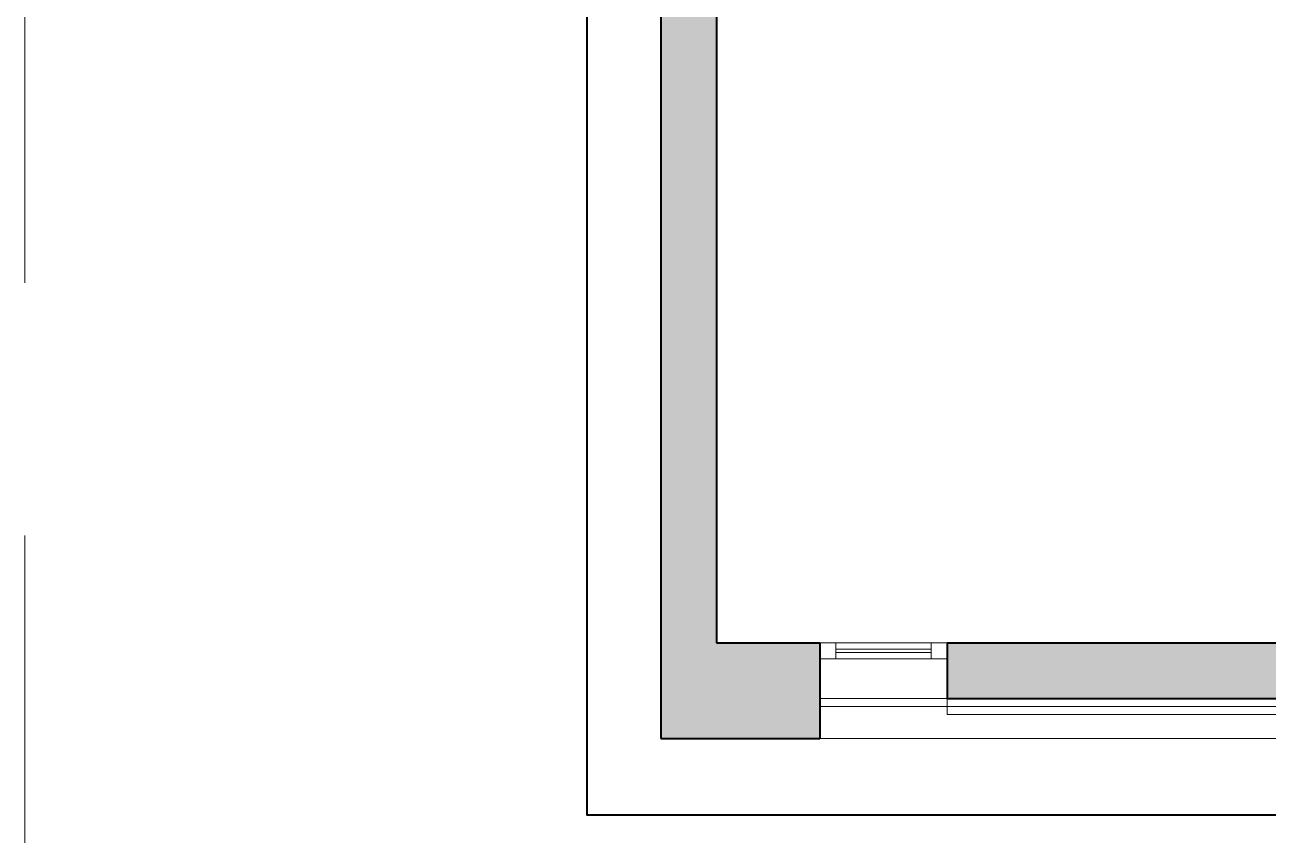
# Model space of a CAD drawing. Header units: millimetres. Extents: x 898 to 1196, y 229 to 443.
# Drawn here: x 1153.16 to 1160.98, y 395.24 to 400.33 of the extents above; entities that cross this region are included whole.
import ezdxf

# ---------------------------------------------------------------- set-up
doc = ezdxf.new("R2010")
doc.units = ezdxf.units.MM
doc.linetypes.add('Projeté', pattern=[3.96875, 2.38125, -1.5875])
for name, color, linetype, lineweight in [('A-FLOR-OVHD', 1, 'Projeté', 18), ('p allége', 1, 'Continuous', 20), ('p hachure', 253, 'Continuous', 15), ('p menuiserie', 5, 'Continuous', 20), ('p mur', 7, 'Continuous', 40)]:
    doc.layers.add(name, color=color, linetype=linetype, lineweight=lineweight)

# ---------------------------------------------------------------- blocks, each defined once
blk = doc.blocks.new('*U25')
at = {"layer": 'p menuiserie'}
for p, q in [((0.8, 0), (0, 0)), ((0.1, 0), (0.1, -0.1)), ((0.7, -0.04), (0.1, -0.04)), ((0.7, -0.06), (0.1, -0.06)), ((0.7, 0), (0.7, -0.1)), ((0.8, -0.1), (0, -0.1))]:
    blk.add_line(p, q, dxfattribs=at)

msp = doc.modelspace()

# ---------------------------------------------------------------- hatches: boundary and pattern name
at = {"layer": 'p hachure', "transparency": 33554559}
h = msp.add_hatch(color=256, dxfattribs=at)
h.dxf.hatch_style = 1
h.paths.add_polyline_path([(1157.5135, 400.6491), (1159.9635, 400.6491), (1159.9635, 402.5491), (1159.8635, 402.5491), (1159.8635, 400.7491), (1159.6635, 400.7491), (1159.6635, 400.8491), (1159.4635, 400.8491), (1159.4635, 400.7491), (1158.2635, 400.7491), (1158.2635, 400.8491), (1158.0635, 400.8491), (1158.0635, 400.7491), (1157.1635, 400.7491), (1157.1635, 395.8491), (1158.1635, 395.8491), (1158.1635, 396.4491), (1157.5135, 396.4491)])
h = msp.add_hatch(color=256, dxfattribs=at)
h.dxf.hatch_style = 1
h.paths.add_polyline_path([(1158.9635, 396.0991), (1162.2635, 396.0991), (1162.2635, 397.6491), (1161.9135, 397.6491), (1161.9135, 396.4491), (1158.9635, 396.4491)])

# ---------------------------------------------------------------- linework, layer by layer
at = {"layer": 'A-FLOR-OVHD'}
msp.add_line((1153.1635, 416.9679), (1153.1635, 389.6443), dxfattribs=at)
at = {"layer": 'p allége'}
for p, q in [((1158.9635, 396.0991), (1158.1635, 396.0991)), ((1158.9635, 396.0491), (1158.1635, 396.0491)), ((1158.1635, 395.8491), (1166.4635, 395.8491))]:
    msp.add_line(p, q, dxfattribs=at)
at = {"layer": 'p menuiserie'}
for p, q in [((1158.9635, 396.0991), (1158.9635, 395.9991)), ((1158.9635, 396.0491), (1162.3135, 396.0491)), ((1158.9635, 395.9991), (1162.3635, 395.9991))]:
    msp.add_line(p, q, dxfattribs=at)
at = {"layer": 'p mur'}
for p, q in [((1157.1635, 400.7491), (1157.1635, 395.8491)), ((1157.5135, 400.6491), (1157.5135, 396.4491)), ((1157.5135, 396.4491), (1158.1635, 396.4491)), ((1158.1635, 396.4491), (1158.1635, 395.8491)), ((1158.9635, 396.4491), (1158.9635, 396.0991)), ((1158.9635, 396.4491), (1161.9135, 396.4491)), ((1158.9635, 396.0991), (1162.2635, 396.0991)), ((1157.1635, 395.8491), (1158.1635, 395.8491))]:
    msp.add_line(p, q, dxfattribs=at)
msp.add_lwpolyline([(1156.7, 413.4656), (1176.15, 413.4656), (1176.15, 395.3656), (1156.7, 395.3656)], close=True, dxfattribs=at)

# ---------------------------------------------------------------- block references
at = {"layer": 'p menuiserie'}
msp.add_blockref('*U25', (1158.1635, 396.4491), dxfattribs=at)

doc.saveas('drawing.dxf')
